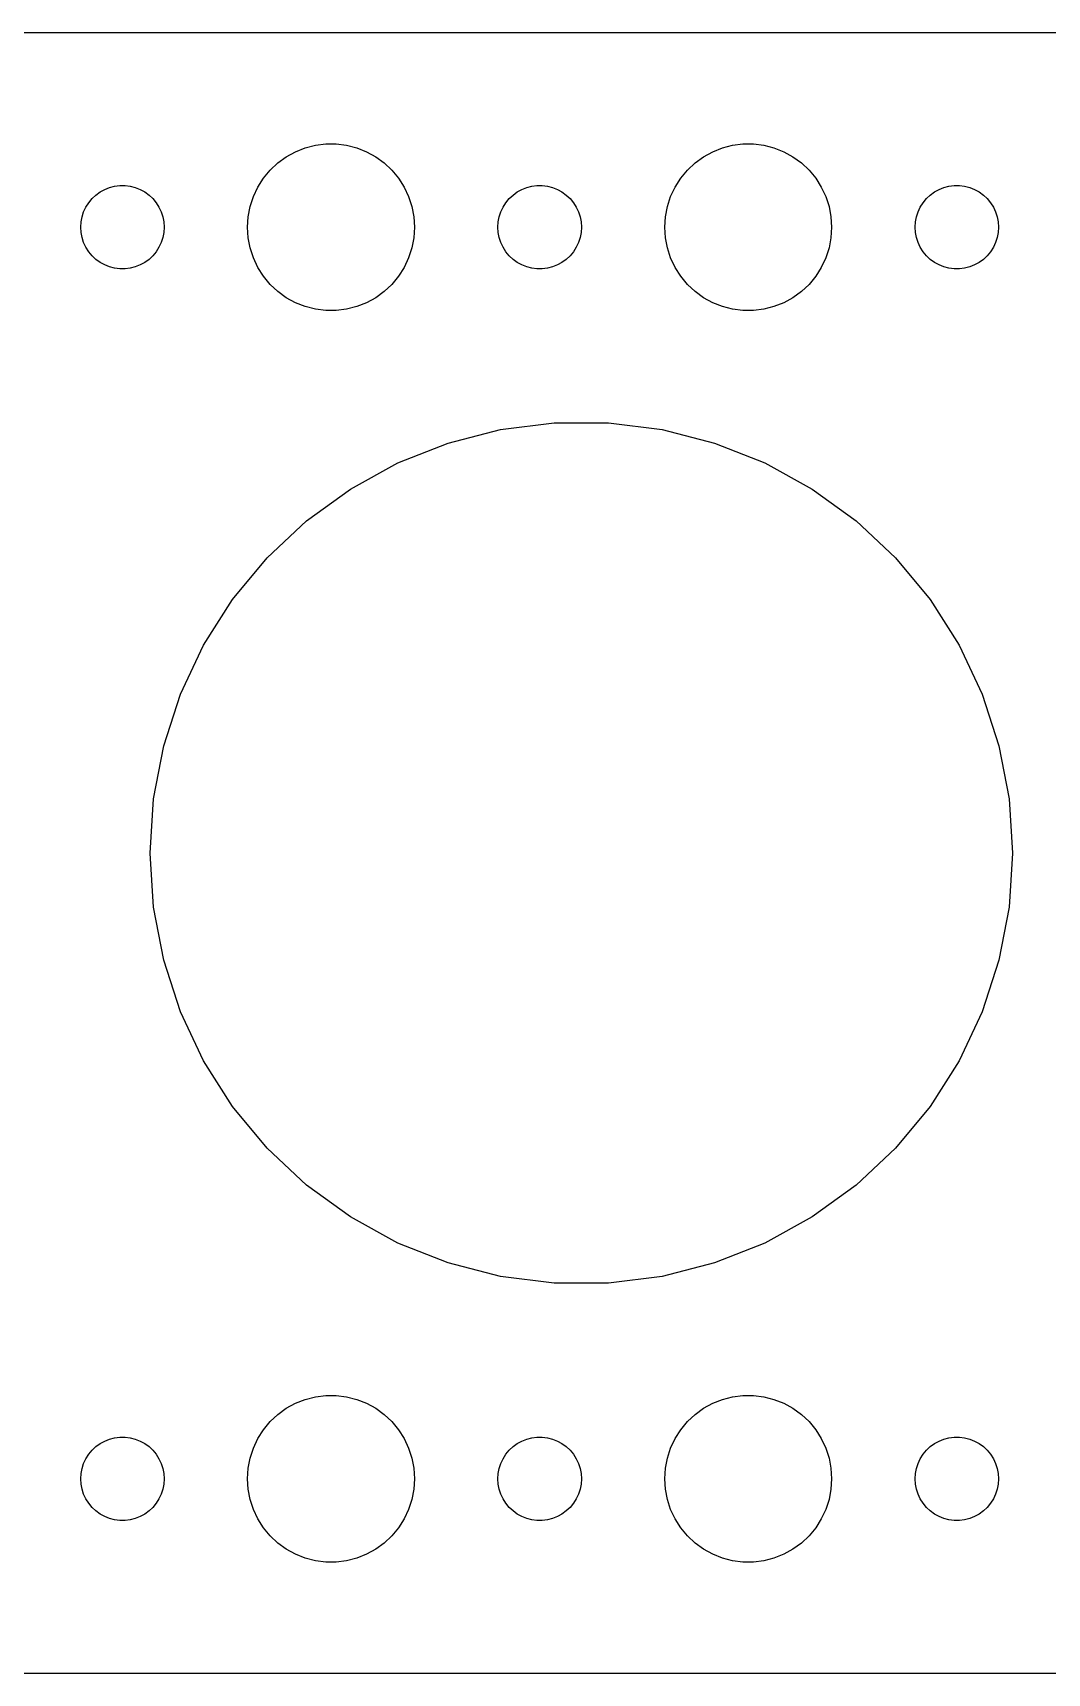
# Model space of a CAD drawing. Header units: metres. Extents: x -97 to 97, y 40 to 98.
# Drawn here: x -55.7 to -19.2, y 39.5 to 98.5 of the extents above; entities that cross this region are included whole.
import ezdxf

# ---------------------------------------------------------------- set-up
doc = ezdxf.new("R2010")
doc.units = ezdxf.units.M

msp = doc.modelspace()

# ---------------------------------------------------------------- linework, layer by layer
for p, q in [((92.3139, 98.4901), (-92.3139, 98.4901)), ((-45.927, 94.3532), (-45.5621, 94.4469)), ((-45.5621, 94.4469), (-45.1884, 94.4941)), ((-45.1884, 94.4941), (-44.8116, 94.4941)), ((-44.8116, 94.4941), (-44.4379, 94.4469)), ((-44.4379, 94.4469), (-44.0729, 94.3532)), ((-30.927, 94.3532), (-30.5621, 94.4469)), ((-30.5621, 94.4469), (-30.1884, 94.4941)), ((-30.1884, 94.4941), (-29.8116, 94.4941)), ((-29.8116, 94.4941), (-29.4379, 94.4469)), ((-29.4379, 94.4469), (-29.0729, 94.3532)), ((-47.1869, 93.5536), (-46.9123, 93.8115)), ((-46.9123, 93.8115), (-46.6075, 94.033)), ((-46.6075, 94.033), (-46.2773, 94.2145)), ((-46.2773, 94.2145), (-45.927, 94.3532)), ((-44.0729, 94.3532), (-43.7227, 94.2145)), ((-43.7227, 94.2145), (-43.3925, 94.033)), ((-43.3925, 94.033), (-43.0877, 93.8115)), ((-43.0877, 93.8115), (-42.8131, 93.5536)), ((-32.1869, 93.5536), (-31.9123, 93.8115)), ((-31.9123, 93.8115), (-31.6075, 94.033)), ((-31.6075, 94.033), (-31.2773, 94.2145)), ((-31.2773, 94.2145), (-30.927, 94.3532)), ((-29.0729, 94.3532), (-28.7227, 94.2145)), ((-28.7227, 94.2145), (-28.3925, 94.033)), ((-28.3925, 94.033), (-28.0877, 93.8115)), ((-28.0877, 93.8115), (-27.8131, 93.5536)), ((-47.6289, 92.9453), (-47.427, 93.2634)), ((-47.427, 93.2634), (-47.1869, 93.5536)), ((-42.8131, 93.5536), (-42.5729, 93.2634)), ((-42.5729, 93.2634), (-42.3711, 92.9453)), ((-32.6289, 92.9453), (-32.427, 93.2634)), ((-32.427, 93.2634), (-32.1869, 93.5536)), ((-27.8131, 93.5536), (-27.5729, 93.2634)), ((-27.5729, 93.2634), (-27.3711, 92.9453)), ((-53.5934, 92.5268), (-53.4561, 92.6558)), ((-53.4561, 92.6558), (-53.3037, 92.7665)), ((-53.3037, 92.7665), (-53.1387, 92.8572)), ((-53.1387, 92.8572), (-52.9635, 92.9266)), ((-52.9635, 92.9266), (-52.7811, 92.9734)), ((-52.7811, 92.9734), (-52.5942, 92.997)), ((-52.5942, 92.997), (-52.4058, 92.997)), ((-52.4058, 92.997), (-52.2189, 92.9734)), ((-52.2189, 92.9734), (-52.0365, 92.9266)), ((-52.0365, 92.9266), (-51.8613, 92.8572)), ((-51.8613, 92.8572), (-51.6963, 92.7665)), ((-51.6963, 92.7665), (-51.5439, 92.6558)), ((-51.5439, 92.6558), (-51.4065, 92.5268)), ((-47.9057, 92.2461), (-47.7893, 92.6044)), ((-47.7893, 92.6044), (-47.6289, 92.9453)), ((-42.3711, 92.9453), (-42.2107, 92.6044)), ((-42.2107, 92.6044), (-42.0942, 92.2461)), ((-38.5934, 92.5268), (-38.4561, 92.6558)), ((-38.4561, 92.6558), (-38.3037, 92.7665)), ((-38.3037, 92.7665), (-38.1387, 92.8572)), ((-38.1387, 92.8572), (-37.9635, 92.9266)), ((-37.9635, 92.9266), (-37.7811, 92.9734)), ((-37.7811, 92.9734), (-37.5942, 92.997)), ((-37.5942, 92.997), (-37.4058, 92.997)), ((-37.4058, 92.997), (-37.2189, 92.9734)), ((-37.2189, 92.9734), (-37.0365, 92.9266)), ((-37.0365, 92.9266), (-36.8613, 92.8572)), ((-36.8613, 92.8572), (-36.6963, 92.7665)), ((-36.6963, 92.7665), (-36.5439, 92.6558)), ((-36.5439, 92.6558), (-36.4065, 92.5268)), ((-32.9057, 92.2461), (-32.7893, 92.6044)), ((-32.7893, 92.6044), (-32.6289, 92.9453)), ((-27.3711, 92.9453), (-27.2107, 92.6044)), ((-27.2107, 92.6044), (-27.0942, 92.2461)), ((-23.5934, 92.5268), (-23.4561, 92.6558)), ((-23.4561, 92.6558), (-23.3037, 92.7665)), ((-23.3037, 92.7665), (-23.1387, 92.8572)), ((-23.1387, 92.8572), (-22.9635, 92.9266)), ((-22.9635, 92.9266), (-22.7811, 92.9734)), ((-22.7811, 92.9734), (-22.5942, 92.997)), ((-22.5942, 92.997), (-22.4058, 92.997)), ((-22.4058, 92.997), (-22.2189, 92.9734)), ((-22.2189, 92.9734), (-22.0365, 92.9266)), ((-22.0365, 92.9266), (-21.8613, 92.8572)), ((-21.8613, 92.8572), (-21.6963, 92.7665)), ((-21.6963, 92.7665), (-21.5439, 92.6558)), ((-21.5439, 92.6558), (-21.4065, 92.5268)), ((-53.9529, 91.873), (-53.8947, 92.0522)), ((-53.8947, 92.0522), (-53.8145, 92.2226)), ((-53.8145, 92.2226), (-53.7135, 92.3817)), ((-53.7135, 92.3817), (-53.5934, 92.5268)), ((-51.4065, 92.5268), (-51.2865, 92.3817)), ((-51.2865, 92.3817), (-51.1855, 92.2226)), ((-51.1855, 92.2226), (-51.1053, 92.0522)), ((-51.1053, 92.0522), (-51.0471, 91.873)), ((-47.9763, 91.876), (-47.9057, 92.2461)), ((-42.0942, 92.2461), (-42.0237, 91.876)), ((-38.9529, 91.873), (-38.8947, 92.0522)), ((-38.8947, 92.0522), (-38.8145, 92.2226)), ((-38.8145, 92.2226), (-38.7135, 92.3817)), ((-38.7135, 92.3817), (-38.5934, 92.5268)), ((-36.4065, 92.5268), (-36.2865, 92.3817)), ((-36.2865, 92.3817), (-36.1855, 92.2226)), ((-36.1855, 92.2226), (-36.1053, 92.0522)), ((-36.1053, 92.0522), (-36.0471, 91.873)), ((-32.9763, 91.876), (-32.9057, 92.2461)), ((-27.0942, 92.2461), (-27.0237, 91.876)), ((-23.9529, 91.873), (-23.8947, 92.0522)), ((-23.8947, 92.0522), (-23.8145, 92.2226)), ((-23.8145, 92.2226), (-23.7135, 92.3817)), ((-23.7135, 92.3817), (-23.5934, 92.5268)), ((-21.4065, 92.5268), (-21.2865, 92.3817)), ((-21.2865, 92.3817), (-21.1855, 92.2226)), ((-21.1855, 92.2226), (-21.1053, 92.0522)), ((-21.1053, 92.0522), (-21.0471, 91.873)), ((-54, 91.5), (-53.9882, 91.688)), ((-53.9882, 91.312), (-54, 91.5)), ((-53.9882, 91.688), (-53.9529, 91.873)), ((-51.0471, 91.873), (-51.0118, 91.688)), ((-51.0118, 91.688), (-51, 91.5)), ((-51, 91.5), (-51.0118, 91.312)), ((-48, 91.5), (-47.9763, 91.876)), ((-47.9763, 91.124), (-48, 91.5)), ((-42.0237, 91.876), (-42, 91.5)), ((-42, 91.5), (-42.0237, 91.124)), ((-39, 91.5), (-38.9882, 91.688)), ((-38.9882, 91.312), (-39, 91.5)), ((-38.9882, 91.688), (-38.9529, 91.873)), ((-36.0471, 91.873), (-36.0118, 91.688)), ((-36.0118, 91.688), (-36, 91.5)), ((-36, 91.5), (-36.0118, 91.312)), ((-33, 91.5), (-32.9763, 91.876)), ((-32.9763, 91.124), (-33, 91.5)), ((-27.0237, 91.876), (-27, 91.5)), ((-27, 91.5), (-27.0237, 91.124)), ((-24, 91.5), (-23.9882, 91.688)), ((-23.9882, 91.312), (-24, 91.5)), ((-23.9882, 91.688), (-23.9529, 91.873)), ((-21.0471, 91.873), (-21.0118, 91.688)), ((-21.0118, 91.688), (-21, 91.5)), ((-21, 91.5), (-21.0118, 91.312)), ((-53.9529, 91.127), (-53.9882, 91.312)), ((-53.8947, 90.9478), (-53.9529, 91.127)), ((-53.8145, 90.7774), (-53.8947, 90.9478)), ((-51.1053, 90.9478), (-51.1855, 90.7774)), ((-51.0471, 91.127), (-51.1053, 90.9478)), ((-51.0118, 91.312), (-51.0471, 91.127)), ((-47.9057, 90.7539), (-47.9763, 91.124)), ((-42.0237, 91.124), (-42.0942, 90.7539)), ((-38.9529, 91.127), (-38.9882, 91.312)), ((-38.8947, 90.9478), (-38.9529, 91.127)), ((-38.8145, 90.7774), (-38.8947, 90.9478)), ((-36.1053, 90.9478), (-36.1855, 90.7774)), ((-36.0471, 91.127), (-36.1053, 90.9478)), ((-36.0118, 91.312), (-36.0471, 91.127)), ((-32.9057, 90.7539), (-32.9763, 91.124)), ((-27.0237, 91.124), (-27.0942, 90.7539)), ((-23.9529, 91.127), (-23.9882, 91.312)), ((-23.8947, 90.9478), (-23.9529, 91.127)), ((-23.8145, 90.7774), (-23.8947, 90.9478)), ((-21.1053, 90.9478), (-21.1855, 90.7774)), ((-21.0471, 91.127), (-21.1053, 90.9478)), ((-21.0118, 91.312), (-21.0471, 91.127)), ((-53.7135, 90.6183), (-53.8145, 90.7774)), ((-53.5934, 90.4732), (-53.7135, 90.6183)), ((-53.4561, 90.3442), (-53.5934, 90.4732)), ((-53.3037, 90.2335), (-53.4561, 90.3442)), ((-51.5439, 90.3442), (-51.6963, 90.2335)), ((-51.4065, 90.4732), (-51.5439, 90.3442)), ((-51.2865, 90.6183), (-51.4065, 90.4732)), ((-51.1855, 90.7774), (-51.2865, 90.6183)), ((-47.7893, 90.3956), (-47.9057, 90.7539)), ((-47.6289, 90.0547), (-47.7893, 90.3956)), ((-42.2107, 90.3956), (-42.3711, 90.0547)), ((-42.0942, 90.7539), (-42.2107, 90.3956)), ((-38.7135, 90.6183), (-38.8145, 90.7774)), ((-38.5934, 90.4732), (-38.7135, 90.6183)), ((-38.4561, 90.3442), (-38.5934, 90.4732)), ((-38.3037, 90.2335), (-38.4561, 90.3442)), ((-36.5439, 90.3442), (-36.6963, 90.2335)), ((-36.4065, 90.4732), (-36.5439, 90.3442)), ((-36.2865, 90.6183), (-36.4065, 90.4732)), ((-36.1855, 90.7774), (-36.2865, 90.6183)), ((-32.7893, 90.3956), (-32.9057, 90.7539)), ((-32.6289, 90.0547), (-32.7893, 90.3956)), ((-27.2107, 90.3956), (-27.3711, 90.0547)), ((-27.0942, 90.7539), (-27.2107, 90.3956)), ((-23.7135, 90.6183), (-23.8145, 90.7774)), ((-23.5934, 90.4732), (-23.7135, 90.6183)), ((-23.4561, 90.3442), (-23.5934, 90.4732)), ((-23.3037, 90.2335), (-23.4561, 90.3442)), ((-21.5439, 90.3442), (-21.6963, 90.2335)), ((-21.4065, 90.4732), (-21.5439, 90.3442)), ((-21.2865, 90.6183), (-21.4065, 90.4732)), ((-21.1855, 90.7774), (-21.2865, 90.6183)), ((-53.1387, 90.1427), (-53.3037, 90.2335)), ((-52.9635, 90.0734), (-53.1387, 90.1427)), ((-52.7811, 90.0266), (-52.9635, 90.0734)), ((-52.5942, 90.003), (-52.7811, 90.0266)), ((-52.4058, 90.003), (-52.5942, 90.003)), ((-52.2189, 90.0266), (-52.4058, 90.003)), ((-52.0365, 90.0734), (-52.2189, 90.0266)), ((-51.8613, 90.1427), (-52.0365, 90.0734)), ((-51.6963, 90.2335), (-51.8613, 90.1427)), ((-47.427, 89.7366), (-47.6289, 90.0547)), ((-47.1869, 89.4464), (-47.427, 89.7366)), ((-42.5729, 89.7366), (-42.8131, 89.4464)), ((-42.3711, 90.0547), (-42.5729, 89.7366)), ((-38.1387, 90.1427), (-38.3037, 90.2335)), ((-37.9635, 90.0734), (-38.1387, 90.1427)), ((-37.7811, 90.0266), (-37.9635, 90.0734)), ((-37.5942, 90.003), (-37.7811, 90.0266)), ((-37.4058, 90.003), (-37.5942, 90.003)), ((-37.2189, 90.0266), (-37.4058, 90.003)), ((-37.0365, 90.0734), (-37.2189, 90.0266)), ((-36.8613, 90.1427), (-37.0365, 90.0734)), ((-36.6963, 90.2335), (-36.8613, 90.1427)), ((-32.427, 89.7366), (-32.6289, 90.0547)), ((-32.1869, 89.4464), (-32.427, 89.7366)), ((-27.5729, 89.7366), (-27.8131, 89.4464)), ((-27.3711, 90.0547), (-27.5729, 89.7366)), ((-23.1387, 90.1427), (-23.3037, 90.2335)), ((-22.9635, 90.0734), (-23.1387, 90.1427)), ((-22.7811, 90.0266), (-22.9635, 90.0734)), ((-22.5942, 90.003), (-22.7811, 90.0266)), ((-22.4058, 90.003), (-22.5942, 90.003)), ((-22.2189, 90.0266), (-22.4058, 90.003)), ((-22.0365, 90.0734), (-22.2189, 90.0266)), ((-21.8613, 90.1427), (-22.0365, 90.0734)), ((-21.6963, 90.2335), (-21.8613, 90.1427)), ((-46.9123, 89.1884), (-47.1869, 89.4464)), ((-46.6075, 88.967), (-46.9123, 89.1884)), ((-43.0877, 89.1884), (-43.3925, 88.967)), ((-42.8131, 89.4464), (-43.0877, 89.1884)), ((-31.9123, 89.1884), (-32.1869, 89.4464)), ((-31.6075, 88.967), (-31.9123, 89.1884)), ((-28.0877, 89.1884), (-28.3925, 88.967)), ((-27.8131, 89.4464), (-28.0877, 89.1884)), ((-46.2773, 88.7855), (-46.6075, 88.967)), ((-45.927, 88.6468), (-46.2773, 88.7855)), ((-45.5621, 88.5531), (-45.927, 88.6468)), ((-45.1884, 88.5059), (-45.5621, 88.5531)), ((-44.8116, 88.5059), (-45.1884, 88.5059)), ((-44.4379, 88.5531), (-44.8116, 88.5059)), ((-44.0729, 88.6468), (-44.4379, 88.5531)), ((-43.7227, 88.7855), (-44.0729, 88.6468)), ((-43.3925, 88.967), (-43.7227, 88.7855)), ((-31.2773, 88.7855), (-31.6075, 88.967)), ((-30.927, 88.6468), (-31.2773, 88.7855)), ((-30.5621, 88.5531), (-30.927, 88.6468)), ((-30.1884, 88.5059), (-30.5621, 88.5531)), ((-29.8116, 88.5059), (-30.1884, 88.5059)), ((-29.4379, 88.5531), (-29.8116, 88.5059)), ((-29.0729, 88.6468), (-29.4379, 88.5531)), ((-28.7227, 88.7855), (-29.0729, 88.6468)), ((-28.3925, 88.967), (-28.7227, 88.7855)), ((-38.9044, 84.2254), (-36.9733, 84.4694)), ((-36.9733, 84.4694), (-35.0267, 84.4694)), ((-35.0267, 84.4694), (-33.0956, 84.2254)), ((-40.7898, 83.7414), (-38.9044, 84.2254)), ((-33.0956, 84.2254), (-31.2102, 83.7414)), ((-42.5996, 83.0248), (-40.7898, 83.7414)), ((-31.2102, 83.7414), (-29.4004, 83.0248)), ((-44.3053, 82.0871), (-42.5996, 83.0248)), ((-29.4004, 83.0248), (-27.6947, 82.0871)), ((-45.8801, 80.9429), (-44.3053, 82.0871)), ((-27.6947, 82.0871), (-26.1199, 80.9429)), ((-47.299, 79.6105), (-45.8801, 80.9429)), ((-26.1199, 80.9429), (-24.701, 79.6105)), ((-48.5398, 78.1107), (-47.299, 79.6105)), ((-24.701, 79.6105), (-23.4602, 78.1107)), ((-49.5827, 76.4672), (-48.5398, 78.1107)), ((-23.4602, 78.1107), (-22.4172, 76.4672)), ((-50.4115, 74.7059), (-49.5827, 76.4672)), ((-22.4172, 76.4672), (-21.5885, 74.7059)), ((-51.013, 72.8547), (-50.4115, 74.7059)), ((-21.5885, 74.7059), (-20.987, 72.8547)), ((-51.3778, 70.9427), (-51.013, 72.8547)), ((-20.987, 72.8547), (-20.6222, 70.9427)), ((-51.5, 69), (-51.3778, 70.9427)), ((-20.6222, 70.9427), (-20.5, 69)), ((-51.3778, 67.0573), (-51.5, 69)), ((-20.5, 69), (-20.6222, 67.0573)), ((-51.013, 65.1453), (-51.3778, 67.0573)), ((-20.6222, 67.0573), (-20.987, 65.1453)), ((-50.4115, 63.2941), (-51.013, 65.1453)), ((-20.987, 65.1453), (-21.5885, 63.2941)), ((-49.5827, 61.5328), (-50.4115, 63.2941)), ((-21.5885, 63.2941), (-22.4172, 61.5328)), ((-48.5398, 59.8893), (-49.5827, 61.5328)), ((-22.4172, 61.5328), (-23.4602, 59.8893)), ((-47.299, 58.3895), (-48.5398, 59.8893)), ((-23.4602, 59.8893), (-24.701, 58.3895)), ((-45.8801, 57.0571), (-47.299, 58.3895)), ((-24.701, 58.3895), (-26.1199, 57.0571)), ((-44.3053, 55.9129), (-45.8801, 57.0571)), ((-26.1199, 57.0571), (-27.6947, 55.9129)), ((-42.5996, 54.9752), (-44.3053, 55.9129)), ((-27.6947, 55.9129), (-29.4004, 54.9752)), ((-40.7898, 54.2586), (-42.5996, 54.9752)), ((-29.4004, 54.9752), (-31.2102, 54.2586)), ((-38.9044, 53.7746), (-40.7898, 54.2586)), ((-36.9733, 53.5306), (-38.9044, 53.7746)), ((-33.0956, 53.7746), (-35.0267, 53.5306)), ((-31.2102, 54.2586), (-33.0956, 53.7746)), ((-35.0267, 53.5306), (-36.9733, 53.5306)), ((-46.9123, 48.8116), (-46.6075, 49.033)), ((-46.6075, 49.033), (-46.2773, 49.2145)), ((-46.2773, 49.2145), (-45.927, 49.3532)), ((-45.927, 49.3532), (-45.5621, 49.4469)), ((-45.5621, 49.4469), (-45.1884, 49.4941)), ((-45.1884, 49.4941), (-44.8116, 49.4941)), ((-44.8116, 49.4941), (-44.4379, 49.4469)), ((-44.4379, 49.4469), (-44.0729, 49.3532)), ((-44.0729, 49.3532), (-43.7227, 49.2145)), ((-43.7227, 49.2145), (-43.3925, 49.033)), ((-43.3925, 49.033), (-43.0877, 48.8116)), ((-31.9123, 48.8116), (-31.6075, 49.033)), ((-31.6075, 49.033), (-31.2773, 49.2145)), ((-31.2773, 49.2145), (-30.927, 49.3532)), ((-30.927, 49.3532), (-30.5621, 49.4469)), ((-30.5621, 49.4469), (-30.1884, 49.4941)), ((-30.1884, 49.4941), (-29.8116, 49.4941)), ((-29.8116, 49.4941), (-29.4379, 49.4469)), ((-29.4379, 49.4469), (-29.0729, 49.3532)), ((-29.0729, 49.3532), (-28.7227, 49.2145)), ((-28.7227, 49.2145), (-28.3925, 49.033)), ((-28.3925, 49.033), (-28.0877, 48.8116)), ((-47.427, 48.2634), (-47.1869, 48.5536)), ((-47.1869, 48.5536), (-46.9123, 48.8116)), ((-43.0877, 48.8116), (-42.8131, 48.5536)), ((-42.8131, 48.5536), (-42.5729, 48.2634)), ((-32.427, 48.2634), (-32.1869, 48.5536)), ((-32.1869, 48.5536), (-31.9123, 48.8116)), ((-28.0877, 48.8116), (-27.8131, 48.5536)), ((-27.8131, 48.5536), (-27.5729, 48.2634)), ((-53.3037, 47.7665), (-53.1387, 47.8573)), ((-53.1387, 47.8573), (-52.9635, 47.9266)), ((-52.9635, 47.9266), (-52.7811, 47.9734)), ((-52.7811, 47.9734), (-52.5942, 47.997)), ((-52.5942, 47.997), (-52.4058, 47.997)), ((-52.4058, 47.997), (-52.2189, 47.9734)), ((-52.2189, 47.9734), (-52.0365, 47.9266)), ((-52.0365, 47.9266), (-51.8613, 47.8573)), ((-51.8613, 47.8573), (-51.6963, 47.7665)), ((-47.7893, 47.6044), (-47.6289, 47.9453)), ((-47.6289, 47.9453), (-47.427, 48.2634)), ((-42.5729, 48.2634), (-42.3711, 47.9453)), ((-42.3711, 47.9453), (-42.2107, 47.6044)), ((-38.3037, 47.7665), (-38.1387, 47.8573)), ((-38.1387, 47.8573), (-37.9635, 47.9266)), ((-37.9635, 47.9266), (-37.7811, 47.9734)), ((-37.7811, 47.9734), (-37.5942, 47.997)), ((-37.5942, 47.997), (-37.4058, 47.997)), ((-37.4058, 47.997), (-37.2189, 47.9734)), ((-37.2189, 47.9734), (-37.0365, 47.9266)), ((-37.0365, 47.9266), (-36.8613, 47.8573)), ((-36.8613, 47.8573), (-36.6963, 47.7665)), ((-32.7893, 47.6044), (-32.6289, 47.9453)), ((-32.6289, 47.9453), (-32.427, 48.2634)), ((-27.5729, 48.2634), (-27.3711, 47.9453)), ((-27.3711, 47.9453), (-27.2107, 47.6044)), ((-23.3037, 47.7665), (-23.1387, 47.8573)), ((-23.1387, 47.8573), (-22.9635, 47.9266)), ((-22.9635, 47.9266), (-22.7811, 47.9734)), ((-22.7811, 47.9734), (-22.5942, 47.997)), ((-22.5942, 47.997), (-22.4058, 47.997)), ((-22.4058, 47.997), (-22.2189, 47.9734)), ((-22.2189, 47.9734), (-22.0365, 47.9266)), ((-22.0365, 47.9266), (-21.8613, 47.8573)), ((-21.8613, 47.8573), (-21.6963, 47.7665)), ((-53.8947, 47.0522), (-53.8145, 47.2226)), ((-53.8145, 47.2226), (-53.7135, 47.3817)), ((-53.7135, 47.3817), (-53.5934, 47.5268)), ((-53.5934, 47.5268), (-53.4561, 47.6558)), ((-53.4561, 47.6558), (-53.3037, 47.7665)), ((-51.6963, 47.7665), (-51.5439, 47.6558)), ((-51.5439, 47.6558), (-51.4065, 47.5268)), ((-51.4065, 47.5268), (-51.2865, 47.3817)), ((-51.2865, 47.3817), (-51.1855, 47.2226)), ((-51.1855, 47.2226), (-51.1053, 47.0522)), ((-47.9763, 46.876), (-47.9057, 47.2461)), ((-47.9057, 47.2461), (-47.7893, 47.6044)), ((-42.2107, 47.6044), (-42.0942, 47.2461)), ((-42.0942, 47.2461), (-42.0237, 46.876)), ((-38.8947, 47.0522), (-38.8145, 47.2226)), ((-38.8145, 47.2226), (-38.7135, 47.3817)), ((-38.7135, 47.3817), (-38.5934, 47.5268)), ((-38.5934, 47.5268), (-38.4561, 47.6558)), ((-38.4561, 47.6558), (-38.3037, 47.7665)), ((-36.6963, 47.7665), (-36.5439, 47.6558)), ((-36.5439, 47.6558), (-36.4065, 47.5268)), ((-36.4065, 47.5268), (-36.2865, 47.3817)), ((-36.2865, 47.3817), (-36.1855, 47.2226)), ((-36.1855, 47.2226), (-36.1053, 47.0522)), ((-32.9763, 46.876), (-32.9057, 47.2461)), ((-32.9057, 47.2461), (-32.7893, 47.6044)), ((-27.2107, 47.6044), (-27.0942, 47.2461)), ((-27.0942, 47.2461), (-27.0237, 46.876)), ((-23.8947, 47.0522), (-23.8145, 47.2226)), ((-23.8145, 47.2226), (-23.7135, 47.3817)), ((-23.7135, 47.3817), (-23.5934, 47.5268)), ((-23.5934, 47.5268), (-23.4561, 47.6558)), ((-23.4561, 47.6558), (-23.3037, 47.7665)), ((-21.6963, 47.7665), (-21.5439, 47.6558)), ((-21.5439, 47.6558), (-21.4065, 47.5268)), ((-21.4065, 47.5268), (-21.2865, 47.3817)), ((-21.2865, 47.3817), (-21.1855, 47.2226)), ((-21.1855, 47.2226), (-21.1053, 47.0522)), ((-54, 46.5), (-53.9882, 46.688)), ((-53.9882, 46.688), (-53.9529, 46.873)), ((-53.9529, 46.873), (-53.8947, 47.0522)), ((-51.1053, 47.0522), (-51.0471, 46.873)), ((-51.0471, 46.873), (-51.0118, 46.688)), ((-51.0118, 46.688), (-51, 46.5)), ((-48, 46.5), (-47.9763, 46.876)), ((-42.0237, 46.876), (-42, 46.5)), ((-39, 46.5), (-38.9882, 46.688)), ((-38.9882, 46.688), (-38.9529, 46.873)), ((-38.9529, 46.873), (-38.8947, 47.0522)), ((-36.1053, 47.0522), (-36.0471, 46.873)), ((-36.0471, 46.873), (-36.0118, 46.688)), ((-36.0118, 46.688), (-36, 46.5)), ((-33, 46.5), (-32.9763, 46.876)), ((-27.0237, 46.876), (-27, 46.5)), ((-24, 46.5), (-23.9882, 46.688)), ((-23.9882, 46.688), (-23.9529, 46.873)), ((-23.9529, 46.873), (-23.8947, 47.0522)), ((-21.1053, 47.0522), (-21.0471, 46.873)), ((-21.0471, 46.873), (-21.0118, 46.688)), ((-21.0118, 46.688), (-21, 46.5)), ((-53.9882, 46.312), (-54, 46.5)), ((-53.9529, 46.127), (-53.9882, 46.312)), ((-53.8947, 45.9478), (-53.9529, 46.127)), ((-51.0471, 46.127), (-51.1053, 45.9478)), ((-51.0118, 46.312), (-51.0471, 46.127)), ((-51, 46.5), (-51.0118, 46.312)), ((-47.9763, 46.124), (-48, 46.5)), ((-47.9057, 45.7539), (-47.9763, 46.124)), ((-42.0237, 46.124), (-42.0942, 45.7539)), ((-42, 46.5), (-42.0237, 46.124)), ((-38.9882, 46.312), (-39, 46.5)), ((-38.9529, 46.127), (-38.9882, 46.312)), ((-38.8947, 45.9478), (-38.9529, 46.127)), ((-36.0471, 46.127), (-36.1053, 45.9478)), ((-36.0118, 46.312), (-36.0471, 46.127)), ((-36, 46.5), (-36.0118, 46.312)), ((-32.9763, 46.124), (-33, 46.5)), ((-32.9057, 45.7539), (-32.9763, 46.124)), ((-27.0237, 46.124), (-27.0942, 45.7539)), ((-27, 46.5), (-27.0237, 46.124)), ((-23.9882, 46.312), (-24, 46.5)), ((-23.9529, 46.127), (-23.9882, 46.312)), ((-23.8947, 45.9478), (-23.9529, 46.127)), ((-21.0471, 46.127), (-21.1053, 45.9478)), ((-21.0118, 46.312), (-21.0471, 46.127)), ((-21, 46.5), (-21.0118, 46.312)), ((-53.8145, 45.7774), (-53.8947, 45.9478)), ((-53.7135, 45.6183), (-53.8145, 45.7774)), ((-53.5934, 45.4732), (-53.7135, 45.6183)), ((-53.4561, 45.3442), (-53.5934, 45.4732)), ((-51.4065, 45.4732), (-51.5439, 45.3442)), ((-51.2865, 45.6183), (-51.4065, 45.4732)), ((-51.1855, 45.7774), (-51.2865, 45.6183)), ((-51.1053, 45.9478), (-51.1855, 45.7774)), ((-47.7893, 45.3956), (-47.9057, 45.7539)), ((-42.0942, 45.7539), (-42.2107, 45.3956)), ((-38.8145, 45.7774), (-38.8947, 45.9478)), ((-38.7135, 45.6183), (-38.8145, 45.7774)), ((-38.5934, 45.4732), (-38.7135, 45.6183)), ((-38.4561, 45.3442), (-38.5934, 45.4732)), ((-36.4065, 45.4732), (-36.5439, 45.3442)), ((-36.2865, 45.6183), (-36.4065, 45.4732)), ((-36.1855, 45.7774), (-36.2865, 45.6183)), ((-36.1053, 45.9478), (-36.1855, 45.7774)), ((-32.7893, 45.3956), (-32.9057, 45.7539)), ((-27.0942, 45.7539), (-27.2107, 45.3956)), ((-23.8145, 45.7774), (-23.8947, 45.9478)), ((-23.7135, 45.6183), (-23.8145, 45.7774)), ((-23.5934, 45.4732), (-23.7135, 45.6183)), ((-23.4561, 45.3442), (-23.5934, 45.4732)), ((-21.4065, 45.4732), (-21.5439, 45.3442)), ((-21.2865, 45.6183), (-21.4065, 45.4732)), ((-21.1855, 45.7774), (-21.2865, 45.6183)), ((-21.1053, 45.9478), (-21.1855, 45.7774)), ((-53.3037, 45.2335), (-53.4561, 45.3442)), ((-53.1387, 45.1428), (-53.3037, 45.2335)), ((-52.9635, 45.0734), (-53.1387, 45.1428)), ((-52.7811, 45.0266), (-52.9635, 45.0734)), ((-52.5942, 45.003), (-52.7811, 45.0266)), ((-52.4058, 45.003), (-52.5942, 45.003)), ((-52.2189, 45.0266), (-52.4058, 45.003)), ((-52.0365, 45.0734), (-52.2189, 45.0266)), ((-51.8613, 45.1428), (-52.0365, 45.0734)), ((-51.6963, 45.2335), (-51.8613, 45.1428)), ((-51.5439, 45.3442), (-51.6963, 45.2335)), ((-47.6289, 45.0547), (-47.7893, 45.3956)), ((-47.427, 44.7366), (-47.6289, 45.0547)), ((-42.3711, 45.0547), (-42.5729, 44.7366)), ((-42.2107, 45.3956), (-42.3711, 45.0547)), ((-38.3037, 45.2335), (-38.4561, 45.3442)), ((-38.1387, 45.1428), (-38.3037, 45.2335)), ((-37.9635, 45.0734), (-38.1387, 45.1428)), ((-37.7811, 45.0266), (-37.9635, 45.0734)), ((-37.5942, 45.003), (-37.7811, 45.0266)), ((-37.4058, 45.003), (-37.5942, 45.003)), ((-37.2189, 45.0266), (-37.4058, 45.003)), ((-37.0365, 45.0734), (-37.2189, 45.0266)), ((-36.8613, 45.1428), (-37.0365, 45.0734)), ((-36.6963, 45.2335), (-36.8613, 45.1428)), ((-36.5439, 45.3442), (-36.6963, 45.2335)), ((-32.6289, 45.0547), (-32.7893, 45.3956)), ((-32.427, 44.7366), (-32.6289, 45.0547)), ((-27.3711, 45.0547), (-27.5729, 44.7366)), ((-27.2107, 45.3956), (-27.3711, 45.0547)), ((-23.3037, 45.2335), (-23.4561, 45.3442)), ((-23.1387, 45.1428), (-23.3037, 45.2335)), ((-22.9635, 45.0734), (-23.1387, 45.1428)), ((-22.7811, 45.0266), (-22.9635, 45.0734)), ((-22.5942, 45.003), (-22.7811, 45.0266)), ((-22.4058, 45.003), (-22.5942, 45.003)), ((-22.2189, 45.0266), (-22.4058, 45.003)), ((-22.0365, 45.0734), (-22.2189, 45.0266)), ((-21.8613, 45.1428), (-22.0365, 45.0734)), ((-21.6963, 45.2335), (-21.8613, 45.1428)), ((-21.5439, 45.3442), (-21.6963, 45.2335)), ((-47.1869, 44.4464), (-47.427, 44.7366)), ((-46.9123, 44.1885), (-47.1869, 44.4464)), ((-42.8131, 44.4464), (-43.0877, 44.1885)), ((-42.5729, 44.7366), (-42.8131, 44.4464)), ((-32.1869, 44.4464), (-32.427, 44.7366)), ((-31.9123, 44.1885), (-32.1869, 44.4464)), ((-27.8131, 44.4464), (-28.0877, 44.1885)), ((-27.5729, 44.7366), (-27.8131, 44.4464)), ((-46.6075, 43.967), (-46.9123, 44.1885)), ((-46.2773, 43.7855), (-46.6075, 43.967)), ((-45.927, 43.6468), (-46.2773, 43.7855)), ((-45.5621, 43.5531), (-45.927, 43.6468)), ((-44.0729, 43.6468), (-44.4379, 43.5531)), ((-43.7227, 43.7855), (-44.0729, 43.6468)), ((-43.3925, 43.967), (-43.7227, 43.7855)), ((-43.0877, 44.1885), (-43.3925, 43.967)), ((-31.6075, 43.967), (-31.9123, 44.1885)), ((-31.2773, 43.7855), (-31.6075, 43.967)), ((-30.927, 43.6468), (-31.2773, 43.7855)), ((-30.5621, 43.5531), (-30.927, 43.6468)), ((-29.0729, 43.6468), (-29.4379, 43.5531)), ((-28.7227, 43.7855), (-29.0729, 43.6468)), ((-28.3925, 43.967), (-28.7227, 43.7855)), ((-28.0877, 44.1885), (-28.3925, 43.967)), ((-45.1884, 43.5059), (-45.5621, 43.5531)), ((-44.8116, 43.5059), (-45.1884, 43.5059)), ((-44.4379, 43.5531), (-44.8116, 43.5059)), ((-30.1884, 43.5059), (-30.5621, 43.5531)), ((-29.8116, 43.5059), (-30.1884, 43.5059)), ((-29.4379, 43.5531), (-29.8116, 43.5059)), ((-92.3139, 39.5099), (92.3139, 39.5099))]:
    msp.add_line(p, q)

doc.saveas('drawing.dxf')
